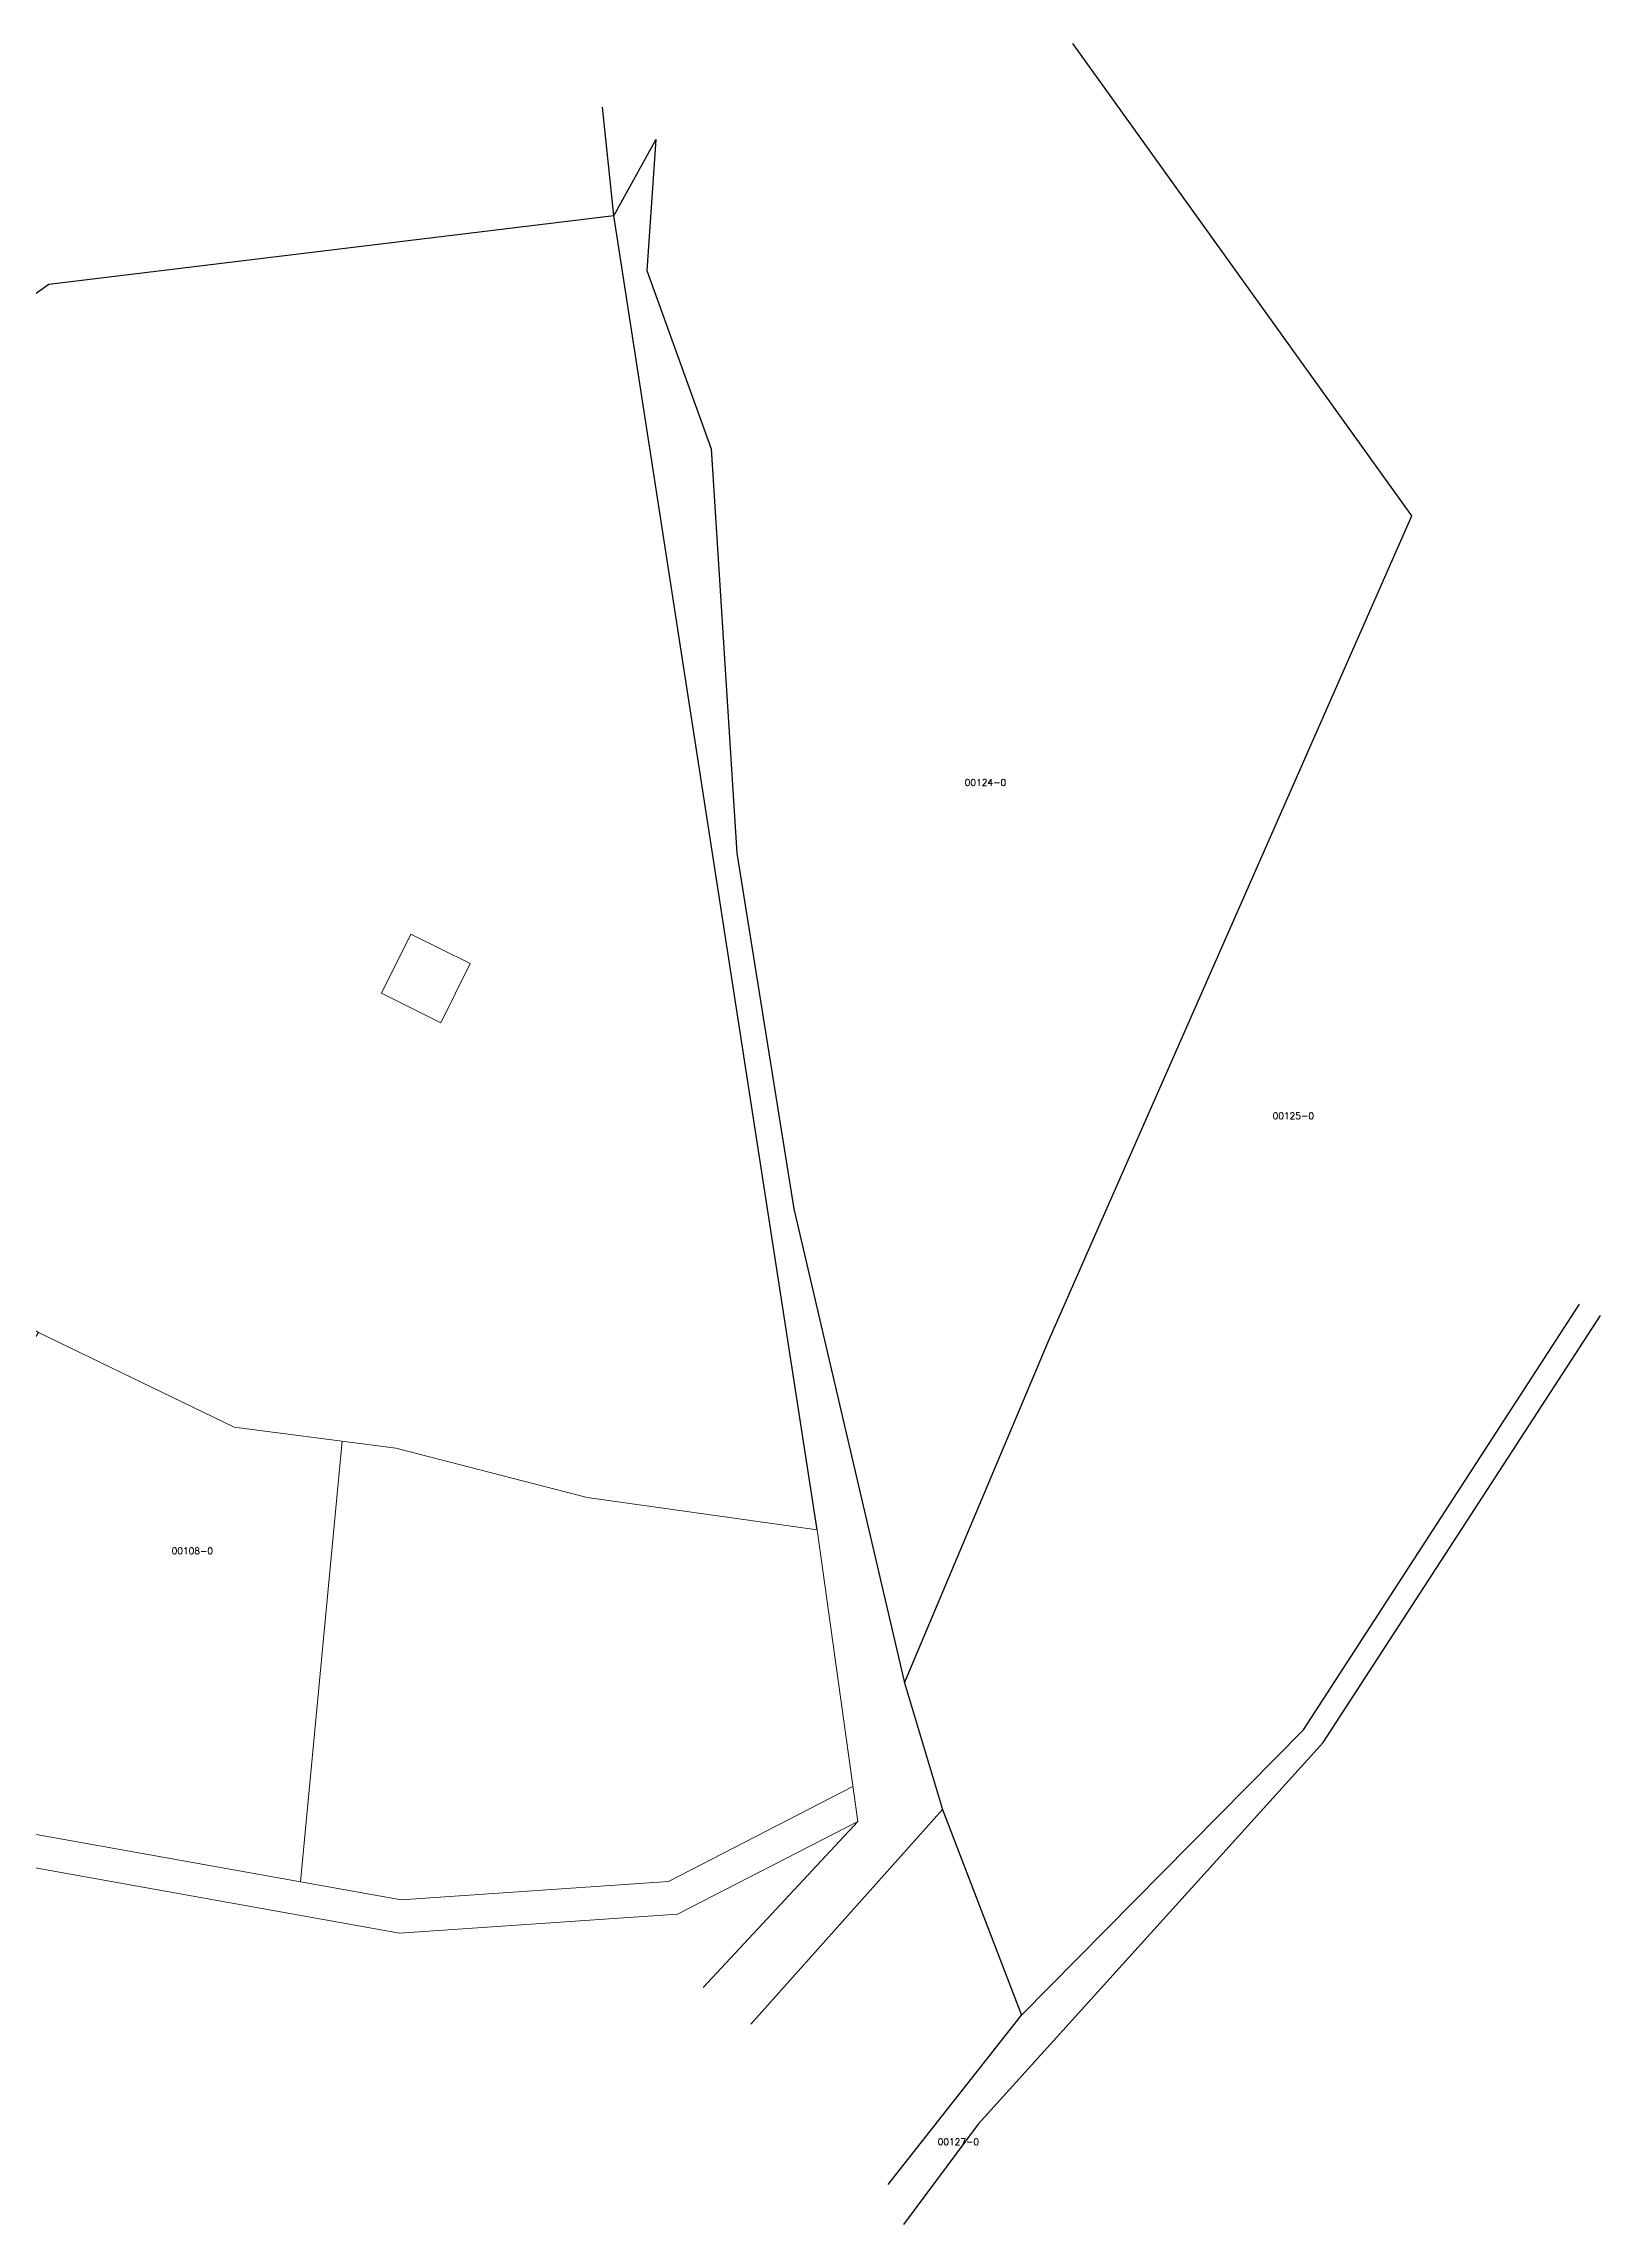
# Model space of a CAD drawing. Header units: metres. Extents: x 7517949 to 7519781, y 4692820 to 4693869.
# Drawn here: x 7519172.7 to 7519407.9, y 4693469.9 to 4693799.3 of the extents above; entities that cross this region are included whole.
import ezdxf

# ---------------------------------------------------------------- set-up
doc = ezdxf.new("R2010")
doc.units = ezdxf.units.M
for name, color, linetype, lineweight in [('matjet valoni', 113, 'Continuous', 0), ('Ndarjet', 1, 'Continuous', 0), ('Nr Parceles Baze', 7, 'Continuous', 0), ('Parcela Baze', 7, 'Continuous', 0), ('ParcReNet_12', 5, 'Continuous', 0)]:
    doc.layers.add(name, color=color, linetype=linetype, lineweight=lineweight)
doc.layers.add('Nr_Parcelave_Fqinje', color=8, linetype='Continuous')
doc.layers.add('Parcelat_Fqinje', color=8, linetype='Continuous')
doc.styles.get("Standard").update_dxf_attribs({"font": 'simplex.shx'})

msp = doc.modelspace()

# ---------------------------------------------------------------- linework, layer by layer
at = {"layer": 'matjet valoni'}
msp.add_lwpolyline([(7519228.22, 4693664.8), (7519237.18, 4693660.34), (7519232.72, 4693651.39), (7519223.77, 4693655.85)], close=True, dxfattribs=at)
at = {"layer": 'Ndarjet', "flags": 128}
msp.add_lwpolyline([(7519061.04, 4693678.16), (7519061.08, 4693651.05, 0.19244), (7519061.91, 4693648.98), (7519095.94, 4693613.33), (7519120.27, 4693582.71, -0.350722), (7519120.05, 4693575.21), (7519114.28, 4693568.41, 0.430201), (7519114.91, 4693562.63), (7519134.66, 4693546.39), (7519169.12, 4693529.24), (7519226.76, 4693518.94), (7519267.12, 4693521.7), (7519294.98, 4693536.02)], format="xyb", dxfattribs=at)
msp.add_lwpolyline([(7519211.54, 4693521.66), (7519217.83, 4693588.2)], dxfattribs=at)
at = {"layer": 'Parcela Baze', "flags": 128}
msp.add_lwpolyline([(7519289.57, 4693574.79), (7519254.86, 4693579.69), (7519225.94, 4693587.15), (7519201.54, 4693590.32), (7519171.98, 4693604.6), (7519132.02, 4693542.13), (7519167.54, 4693524.45), (7519226.49, 4693513.91), (7519268.49, 4693516.78), (7519295.72, 4693530.78)], close=True, dxfattribs=at)
at = {"layer": 'Parcelat_Fqinje'}
for points in [[(7519379.41, 4693727.99), (7519328.19, 4693799.3)], [(7519258.89, 4693773.34), (7519257.16, 4693789.68)], [(7519265.21, 4693784.82), (7519258.89, 4693773.34)], [(7519265.21, 4693784.82), (7519263.88, 4693765.05)], [(7519173.51, 4693762.95), (7519258.89, 4693773.34)], [(7519289.57, 4693574.79), (7519258.89, 4693773.34)], [(7519263.88, 4693765.05), (7519273.6, 4693738.08)], [(7519119.04, 4693724.56), (7519173.51, 4693762.95)], [(7519273.6, 4693738.08), (7519277.44, 4693677.03)], [(7519324.46, 4693603.21), (7519379.41, 4693727.99)], [(7519277.44, 4693677.03), (7519286.07, 4693623.31)], [(7519286.07, 4693623.31), (7519302.78, 4693551.7)], [(7519363.04, 4693544.62), (7519404.72, 4693608.91)], [(7519366, 4693542.71), (7519407.89, 4693607.17)], [(7519302.78, 4693551.7), (7519324.46, 4693603.21)], [(7519302.78, 4693551.7), (7519308.53, 4693532.56)], [(7519313.92, 4693485.03), (7519366, 4693542.71)], [(7519320.46, 4693501.5), (7519363.04, 4693544.62)], [(7519272.39, 4693505.7), (7519295.72, 4693530.78)], [(7519308.53, 4693532.56), (7519279.57, 4693500.15)], [(7519308.53, 4693532.56), (7519320.46, 4693501.5)], [(7519300.32, 4693475.95), (7519320.46, 4693501.5)], [(7519313.92, 4693485.03), (7519302.65, 4693469.9)]]:
    msp.add_lwpolyline(points, dxfattribs=at)
at = {"layer": 'ParcReNet_12', "flags": 128}
msp.add_lwpolyline([(7519132.02, 4693542.13), (7519167.54, 4693524.45), (7519226.49, 4693513.91), (7519268.49, 4693516.78), (7519295.72, 4693530.78), (7519289.57, 4693574.79), (7519254.86, 4693579.69), (7519225.94, 4693587.15), (7519201.54, 4693590.32), (7519171.98, 4693604.6), (7519161.06, 4693610.98), (7519149.63, 4693627.75), (7519119.04, 4693724.56), (7519056.05, 4693674.16), (7519056.09, 4693647.84), (7519092.12, 4693610.08), (7519115.48, 4693579.09), (7519102.88, 4693564.24)], close=True, dxfattribs=at)

# ---------------------------------------------------------------- texts
at = {"layer": 'Nr Parceles Baze'}
msp.add_text('00108-0', height=1, dxfattribs=at).set_placement((7519192.07, 4693571.13))
at = {"layer": 'Nr_Parcelave_Fqinje'}
for s, p in [('00124-0', (7519311.88, 4693687.21)), ('00125-0', (7519358.37, 4693636.85)), ('00127-0', (7519307.79, 4693481.88))]:
    msp.add_text(s, height=1, dxfattribs=at).set_placement(p)

doc.saveas('drawing.dxf')
